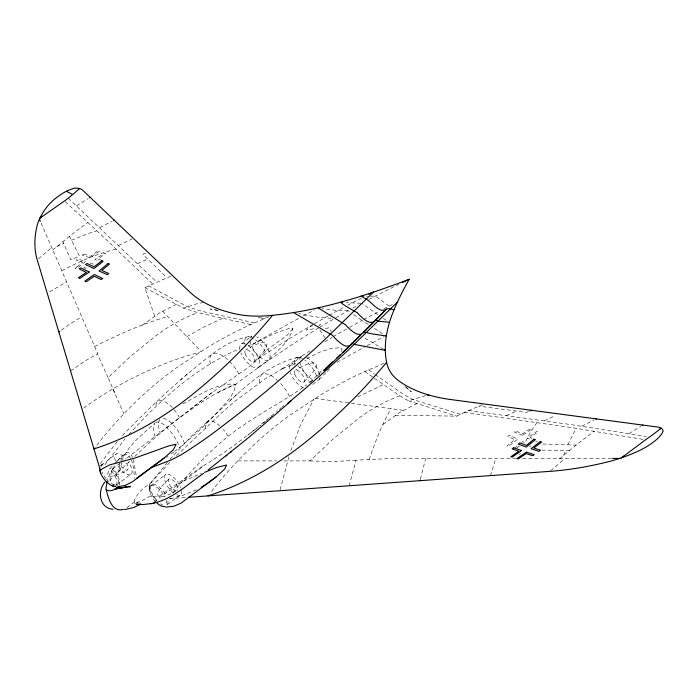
<?xml version="1.0" encoding="UTF-8"?>
<svg xmlns="http://www.w3.org/2000/svg" width="698" height="698" viewBox="0 0 698 698"><rect width="100%" height="100%" fill="white"/><g stroke="black" fill="none" stroke-linecap="round" stroke-linejoin="round"><path stroke-width="0.52" stroke-dasharray="3.49 2.62" d="M235.619 385.34L236.299 383.76A1068.306 781.463 -67.6 0 1 319.143 327.598M121.688 461.797L121.19 465.583L119.21 471.569M114.446 465.688C111.759 471.708 105.066 484.386 116.479 485.189M119.742 463.673L118.608 470.609A73.316 44.463 77.3 0 1 118.014 472.18L117.63 473.096M341.732 351.399L341.898 348.948L340.144 347.683L330.782 348.555L319.937 352.106L305.986 359.025M420.397 479.064L425.684 458.368M349.131 485.782L356.102 460.165L398.436 458.176L515.901 458.717M280.099 489.752L289.12 456.038M149.276 485.843L149.276 490.232M269.463 359.077L281.975 346.583C286.878 341.462 291.328 335.119 292.837 328.191L289.653 328.269L280.299 331.358A57.646 18.384 -18.5 0 0 269.637 335.825L251.175 345.065L247.973 346.042M121.81 460.855C128.039 445.211 142.54 434.191 154.886 423.197L153.761 425.824A30.93 13.323 53.2 0 0 155.357 437.506M369.067 459.537C375.254 442.104 381.762 424.585 391.046 408.548M119.088 485.415L119.611 481.166A14.562 6.273 53.2 0 0 113.251 468.934L112.936 468.62L120.169 463.21M290.813 450.699L300.489 425.065L313.821 399.108M120.771 460.322L122.604 455.637L124.829 454.808L127.071 454.764L130.701 458.411M292.881 328.828L287.166 335.223L267.98 349.087L255.834 361.215L249.43 366.607L212.052 392.538A562.169 0.532 -37.5 0 0 190.397 409.15M490.432 475.652L495.728 458.682M563.556 455.428L565.598 450.376M159.816 419.376C157.382 423.73 158.874 428.956 160.2 433.432M567.806 444.809L576.155 428.293M109.918 480.835L111.139 478.819L130.386 460.654M519.617 454.817L520.272 453.377M167.354 462.373L150.035 483.897A28.06 23.383 -39.6 0 0 134.26 500.64L134.627 501.688A28.06 23.383 -39.6 0 0 141.38 503.398M112.09 466.116C98.671 483.286 120.606 474.361 127.324 469.972M104.875 464.824L125.003 438.929M172.816 492.823C189.411 472.345 207.725 453.203 228.019 436.337C252.781 416.881 281.311 403.104 306.823 384.79M100.268 463.585L117.831 440.909M117.247 461.361L120.641 457.46L126.478 452.627L128.624 452.714L130.735 454.381L132.576 457.399M536.989 422.517L530.436 432.193L524.966 442.759L522.689 441.651L521.615 442.488M169.928 459.284L191.322 436.224L207.995 421.13M150.777 482.868L170.635 461.553M128.903 434.488C157.949 402.301 190.685 372.383 229.869 353.083A95.05 46.112 -13 0 1 238.672 349.305L240.051 348.808M176.533 455.637L214.967 419.271A562.169 485.328 15.6 0 1 234.336 401.716L265.458 378.648L282.472 368.675M154.223 501.583A28.06 23.383 -39.6 0 0 156.02 500.832L157.129 499.733A28.976 4.563 -29.9 0 1 165.941 492.98L183.408 481.088L204.689 465.06A499.358 365.281 -67.6 0 0 240.295 440.804L257.553 427.595M149.878 484.028L149.878 484.028A14.562 6.273 53.2 0 0 151.492 494.306L155.715 500.51L156.544 500.291M122.377 435.569C147.941 409.517 174.247 384.013 202.909 361.346C217.209 349.715 233.088 338.495 251.891 336.183A14.562 6.273 53.2 0 0 250.643 337.247M114.664 392.843L108.085 377.688L130.055 356.791L156.073 335.616C168.881 326.097 182.893 318.096 197.9 312.617M257.789 359.357L258.382 358.755M114.821 463.079L118.904 459.005M254.526 361.276C274.794 342.448 268.791 336.122 245.74 349.829M168.515 479.447C151.457 495.1 155.131 503.171 176.088 490.877M304.136 381.719C324.413 362.873 318.419 356.573 295.35 370.272M319.073 379.52L326.428 372.174M327.17 371.432L330.843 367.759M206.372 422.517C235.043 397.825 262.422 363.841 301.501 356.626L291.267 364.277M134.67 456.518C159.362 432.839 186.104 410.895 215.726 393.663L235.697 384.223L234.301 390.112A65.315 42.997 -13.2 0 1 230.043 397.747C213.632 417.526 195.065 435.613 174.736 451.37M317.101 376.239L321.822 371.929M310.2 382.504L314.039 379.023M38.538 258.845L40.536 257.065A9.868 7.216 -67.6 0 1 40.824 256.829L51.696 247.45M550.757 470.775L553.427 468.419A9.868 7.216 -67.6 0 1 553.706 468.175L564.577 458.804M318.812 325.966L320.67 324.361L317.59 324.91M180.625 379.756L182.553 378.107M185.589 375.489L187.561 373.805M116.339 485.066L116.409 485.005A12.599 5.427 53.2 0 0 109.141 468.463M113.251 484.587A12.599 5.427 53.2 0 0 116.741 484.874L117.822 483.95A12.599 5.427 53.2 0 0 110.554 467.407M116.741 484.874L131.556 473.68A12.599 5.427 53.2 0 0 128.502 462.024M230.235 400.207L232.164 398.549M235.2 395.932L237.172 394.248M559.613 458.795L578.04 443.527L594.347 431.128M279.2 409.482L281.521 407.519M282.297 406.864L283.842 405.555M276.172 412.029L277.647 410.79M531.126 445.83L529.642 447.034M52.769 249.945L71.405 234.755L87.896 222.435M273.93 413.905L259.708 425.597M49.724 291.738L66.65 281.87M61.363 330.145L68.84 324.675L81.788 316.656M258.906 426.26L249.989 433.397M514.862 447.968L517.218 446.066M516.991 448.029L519.399 446.083M70.533 370.97L84.912 361.023L97.737 353.703L40.353 221.283M142.331 325.233L159.161 313.149L176.472 304.223M383.028 424.419L399.858 412.335L417.168 403.409M83.716 268.172L85.156 267.02M84.947 268.617L86.351 267.5M247.677 435.247L249.221 434.016M537.224 440.962L535.732 442.131M212.052 392.538L126.111 458.63M320.321 372.06L320.731 371.746L312.713 379.773A95.05 44.829 -13.7 0 1 308.865 383.15M173.994 451.929L169.841 455.052M241.656 343.835L251.891 336.183M101.201 465.191L116.348 453.866M257.981 367.802L268.215 360.142M155.654 501.714L154.782 500.815A12.599 5.427 53.2 0 1 150.812 485.634L165.958 474.308M312.713 384.415L317.826 380.593A14.562 6.273 53.2 0 0 319.675 377.705M180.084 495.048L166.351 505.317A12.599 5.427 53.2 0 0 167.232 498.215M166.36 457.548L167.913 456.448M83.69 408.042C118.669 382.696 158.088 363.492 199.794 352.115M76.579 205.858L88.262 198.52M202.481 466.386L159.423 496.051L149.555 496.487L141.075 501.138L133.929 503.197L139.617 503.153M629.16 433.563L640.843 426.225M258.365 358.763L263.521 355.299A1128.762 825.69 -67.6 0 1 312.617 324.762M281.556 369.146L287.611 365.229A1128.762 825.69 -67.6 0 1 311.151 350.117M99.814 227.565L112.125 221.196M581.905 426.216L594.207 419.847M134.627 501.688L126.094 508.301M252.851 344.254L253.269 344.001A1788.32 1308.724 -67.6 0 1 297.043 319.335L299.66 317.93M186.846 336.637L203.275 327.353L222.714 318.305M118.52 245.356L131.948 239.065M544.388 420.85L555.18 415.685M182.859 403.889C199.305 395.434 216.31 382.574 235.697 384.223L227.766 387.425A65.315 25.503 -25.9 0 0 217.575 392.616L215.726 393.663M332.981 319.37L329.343 321.481A1068.306 781.463 -67.6 0 0 320.068 327.039M335.747 317.773L348.197 310.645L350.527 312.311M328.165 315.889L318.122 321.569A1128.762 825.69 -67.6 0 0 313.533 324.221M329.107 315.356L344.018 307.181M346.705 328.959L342.212 331.498A1128.762 825.69 -67.6 0 0 333.042 336.837M349.436 327.406L361.965 320.452L368.404 324.518M155.628 422.787L157.102 421.958A17.764 7.652 53.2 0 1 164.388 424.96L172.083 433.379A30.93 13.323 53.2 0 1 179.63 447.514M137.576 263.643L147.732 259.071M506.399 415.624L516.564 411.061M352.795 308.097L358.31 305.043M94.658 346.461C118.189 334.647 142.392 323.706 167.764 316.534M363.719 319.501L379.171 311.273M303.141 316.054L314.667 309.929M367.069 345.711L383.961 336.698M368.919 299.372L398.767 284.287M347.656 305.244L361.634 297.959M154.642 316.046L144.879 287.681L170.652 276.199M196.461 489.822L182.187 495.693L172.764 497.944M395.338 415.231L456.658 416.156L462.695 413.155M383.76 308.874L392.939 304.249M357.681 396.97L383.455 384.537M462.704 413.146L482.431 404.674M61.808 270.728C79.136 261.715 97.17 253.549 116.269 249.151M145.612 253.069L142.758 254.246L166.901 277.664M282.454 368.692L295.926 363.431M56.765 246.586L63.693 243.55M71.466 240.278L87.241 233.882L96.83 230.776M183.408 481.088L201.425 473.445M268.974 316.752L248.252 325.652A494.559 361.773 -67.6 0 0 208.283 346.889L177.109 367.34A347.351 254.089 -67.6 0 0 126.434 411.122L119.655 418.276A347.351 254.089 -67.6 0 0 94.562 448.107M383.9 363.388L362.279 372.645A494.559 361.773 -67.6 0 0 322.31 393.881L291.127 414.333A347.351 254.089 -67.6 0 0 240.461 458.106L233.682 465.261A347.351 254.089 -67.6 0 0 209.819 493.495M528.543 411.48L526.388 412.335L478.68 406.14M144.879 287.681L183.548 308.106L194.882 304.311L203.083 302.478M374.556 378.412L399.553 395.67L408.513 400.818L425.51 395.679M399.832 395.827C384.825 401.315 370.804 409.307 358.004 418.826L331.986 440.002L310.017 460.898L282.795 460.924M325.373 328.671L328.863 327.737L331.253 331.454M312.948 325.748L311.029 326.071L306.23 330.075L315.906 328.444M366.459 296.257L367.401 296.188M169.535 498.651L185.555 497.5M370.385 296.222L375.254 296.031L391.325 307.713M356.015 460.427L330.643 461.605L309.415 460.872M360.779 303.22L346.47 302.653M611.5 458.507L522.287 458.726M348.197 310.645L337.876 310.531L322.101 308.603M237.844 460.872L276.652 460.924M541.927 450.14L569.568 450.411M542.765 443.989L576.103 445.08M331.262 318.218C320.338 317.913 309.45 315.958 298.814 313.568M468.437 410.485L569.838 424.445L646.348 436.468M464.379 412.361L571.357 427.542L644.263 439.574M315.025 398.349L403.235 410.354M258.094 317.555L264.455 318.558L259.132 317.616M217.593 310.287L210.133 308.97L219.477 310.793M254.517 322.825L202.202 311.404L187.369 306.684L148.561 285.831M250.783 324.518L198.354 312.756L183.548 308.106M408.513 400.818L456.658 416.156M460.34 414.307L412.344 399.387L403.4 394.309L375.437 374.704M90.26 263.024L94.056 264.368M101.114 260.153L97.764 258.975L105.764 253.592L104.464 253.086L94.928 259.525L98.75 260.973M531.928 438.414L530.201 437.611L538.088 431.896L536.762 431.338L527.33 438.082L529.52 439.103M383.752 349.349L363.44 337.274M382.487 333.696L373.945 328.06M378.133 314.885L361.677 303.202M383.272 318.271L387.381 321.089M353.642 314.545L361.965 320.452M368.544 369.818L374.573 374.093M364.81 371.502L372.784 377.156M404.892 386.299L411.331 391.883L404.997 386.343M68.256 198.249L156.666 282.009M65.158 201.643L99.195 232.975L152.6 283.885M113.251 468.934L112.936 468.62A28.06 15.286 -85.6 0 0 107.745 479.421M162.538 311.168L200.998 351.364M156.343 499.908L156.195 499.759A12.599 5.427 53.2 0 1 152.225 484.578A12.599 5.427 53.2 0 1 166.037 495.493M319.946 330.102L324.902 337.771M238.934 374.145L235.968 369.207A23.854 10.278 53.2 0 0 229.415 361.294M228.019 436.337L226.257 433.388A18.925 8.158 53.2 0 0 223.247 429.471M69.451 236.299L79.398 255.93L70.838 259.909L62.846 241.595M108.085 377.688L97.432 353.869M289.408 396.455L288.719 394.876A23.854 10.278 53.2 0 0 279.026 381.745M265.415 351.932L265.319 351.705A16.831 7.25 53.2 0 0 252.231 337.815M179.36 417.622L179.133 417.09A18.925 8.158 53.2 0 0 165.234 401.882A18.925 8.158 53.2 0 0 155.977 404.43L156.047 406.681M112.971 388.926L123.816 413.879M184.569 443.474C181.244 435.046 176.28 427.106 169.387 421.147A17.921 7.722 53.2 0 0 162.049 418.119M133.292 459.441L136.354 476.08M319.405 374.521L318.846 372.392A14.562 6.273 53.2 0 0 305.541 356.957M316.56 375.943L316.526 375.786A16.831 7.25 53.2 0 0 304.799 360.063M299.8 362.201L300.489 364.827A14.562 6.273 53.2 0 0 312.974 379.887M294.486 363.911L294.425 363.702A16.831 7.25 53.2 0 1 302.566 358.632M210.43 363.911L210.054 362.454A23.854 10.278 53.2 0 1 227.993 359.95M205.814 428.528L205.692 428.04A18.925 8.158 53.2 0 1 219.922 426.042M166.002 499.96L166.473 501.775A12.599 5.427 53.2 0 1 166.019 505.448M131.46 459.572L133.58 468.018L134.348 477.1A73.316 44.463 77.3 0 0 134.67 478.453M259.656 382.679L259.534 378.918A23.854 10.278 53.2 0 1 277.603 380.393M324.814 341.741A1128.762 825.69 -67.6 0 1 332.126 337.378M299.651 359.505A14.562 6.273 53.2 0 1 303.307 356.373M337.099 362.358A1788.32 1307.581 -67.7 0 1 364.461 347.124M303.56 387.914A14.562 6.273 53.2 0 1 290.255 372.479M289.4 368.719A14.562 6.273 53.2 0 1 294.521 364.321M297.819 365.988A14.562 6.273 53.2 0 1 309.362 382.932M245.696 346.601A16.831 7.25 53.2 0 1 251.533 337.5M176.071 490.537A6.98 3.01 53.2 0 1 168.349 481.925A6.98 3.01 53.2 0 1 173.924 481.14A6.98 3.01 53.2 0 1 176.934 490.415M162.861 505.029A12.599 5.427 53.2 0 1 160.68 503.834M181.62 490.45A12.599 5.427 53.2 0 1 176.594 494.76M173.662 493.032A12.599 5.427 53.2 0 1 172.144 491.776L169.928 489.49A12.599 5.427 53.2 0 1 166.682 474.108A12.599 5.427 53.2 0 1 180.965 487.946M150.812 485.634A12.599 5.427 53.2 0 1 164.623 496.557M250.12 341.497A14.562 6.273 53.2 0 0 250.879 344.384L252.257 347.525A14.562 6.273 53.2 0 0 265.345 360.212A14.562 6.273 53.2 0 0 269.236 351.949L267.849 348.799A14.562 6.273 53.2 0 0 256.742 336.881M272.185 416.008A1302.634 952.875 -67.6 0 1 266.488 420.562M265.676 421.208A1302.634 952.875 -67.6 0 1 259.97 425.719M171.342 498.224A26.001 4.607 -9 0 1 169.911 498.477M248.209 345.536A14.562 6.273 53.2 0 1 259.525 361.328A14.562 6.273 53.2 0 1 253.54 367.288A14.562 6.273 53.2 0 1 240.932 352.804M239.885 349.148A14.562 6.273 53.2 0 1 244.911 343.878M126.233 463.01A6.98 3.01 53.2 0 1 126.923 470.086A6.98 3.01 53.2 0 1 119.672 463.926M118.616 459.869A6.98 3.01 53.2 0 1 123.895 460.305M108.801 481.594A12.599 5.427 53.2 0 1 106.585 479.317M106.061 478.688A12.599 5.427 53.2 0 1 102.074 472.118M101.018 466.622A12.599 5.427 53.2 0 1 104.177 463.917M100.119 466.116A12.599 5.427 53.2 0 1 104.691 465.479M130.474 474.605A12.599 5.427 53.2 0 1 116.662 463.681M115.467 460.959A12.599 5.427 53.2 0 1 116.819 453.709A12.599 5.427 53.2 0 1 125.78 458.612M117.709 485.581A7.992 6.195 -0.9 0 1 116.967 485.52M76.841 266.976L75.061 268.573L76.309 268.931L85.479 261.445L77.618 258.897L76.134 260.11L82.713 262.195L76.841 266.976M509.243 443.989L507.018 445.856L508.38 446.537L517.584 439.164L509.226 435.194L507.725 436.355L514.731 439.67L509.243 443.989M83.716 254.037L82.216 255.215L90.129 257.894L99.57 251.175L98.252 250.652L90.356 256.323L83.716 254.037M522.645 435.36L513.946 431.853L515.499 430.832L522.453 433.999L530.454 428.616L531.78 429.174L522.645 435.36M294.844 374.372A7.277 3.141 53.2 0 0 303.517 382.251A7.277 3.141 53.2 0 0 299.939 372.156A7.277 3.141 53.2 0 0 294.844 374.372M245.234 353.921A7.277 3.141 53.2 0 0 253.906 361.808A7.277 3.141 53.2 0 0 250.329 351.713A7.277 3.141 53.2 0 0 245.234 353.921"/><path stroke-width="1.05" d="M419.934 480.704L420.222 479.954M100.652 473.035A8.088 6.273 -0.9 0 1 100.495 470.714L36.689 258.103A207.707 109.761 -19.5 0 1 36.758 227.068A93.122 49.209 -19.5 0 1 39.437 219.163L40.196 217.558A93.122 49.209 -19.5 0 1 46.173 207.891A51.739 27.344 -19.5 0 1 61.703 193.948A27.711 14.641 -19.5 0 1 73.691 188.355A12.102 6.395 -19.5 0 1 82.39 189.917L189.777 291.991A173.95 91.918 -19.5 0 0 202.978 301.789L206.835 303.909A173.95 91.918 -19.5 0 0 239.205 314.624A98.366 51.984 -19.5 0 0 272.586 315.313C319.71 310.619 365.098 295.996 409.176 279.296C395.4 304.328 380.794 332.754 386.613 362.306A98.366 51.984 -19.5 0 0 397.467 379.843A173.95 91.918 -19.5 0 0 425.318 393.942L430.081 395.373A173.95 91.918 -19.5 0 0 450.812 399.553L657.891 427.071A12.102 6.395 -19.5 0 1 663.1 431.242A27.711 14.641 -19.5 0 1 656.931 439.225A51.739 27.344 -19.5 0 1 637.379 451.519A93.122 49.209 -19.5 0 1 622.442 457.495L619.894 458.359A93.122 49.209 -19.5 0 1 607.042 462.067A207.707 109.761 -19.5 0 1 553.549 471.089L188.757 497.273M374.878 320.975L386.326 309.118L388.463 308.629L394.082 309.624M386.291 309.162L375.445 320.286A24.133 10.4 53.2 0 1 369.486 322.232L366.982 321.193A24.133 10.4 53.2 0 1 357.376 312.835L357.071 312.468C358.379 313.454 334.421 300.21 342.666 302.435M374.774 320.871L363.562 332.231A24.125 10.391 53.2 0 1 356.434 333.888A24.125 10.391 53.2 0 1 345.501 324.788L318.044 307.844L319.745 308.193M104.944 482.039C97.048 490.799 99.36 508.432 113.059 509.243M165.653 507.176L174.003 506.225L181.157 503.057L216.136 476.943L224.712 469.039L226.553 465.008L216.659 467.459L204.531 472.398M374.285 321.569L362.995 332.92M397.703 301.85L348.616 349.768A1302.634 952.875 -67.6 0 1 287.559 403.453M353.598 342.238L360.517 335.389M361.102 334.499L342.814 352.263M351.059 344.725L324.43 370.35M336.427 358.327L340.223 354.724M332.763 361.773L323.218 370.638M118.477 486.654L125.579 485.311L132.515 481.707L164.082 458.106L173.427 449.643L176.105 444.216L168.663 445.943L135.08 458.01L109.673 464.894L102.144 468.847A26.001 12.983 8.2 0 0 100.503 470.722M291.049 400.975L248.558 437.629L208.144 469.946M386.169 309.31L386.029 309.423A24.02 10.348 53.2 0 1 380.148 309.851A24.02 10.348 53.2 0 1 371.903 303.604L367.977 300.184L361.259 296.1L363.379 296.196M623.541 456.134L621.552 457.792L646.034 439.4A207.376 155.584 -64.6 0 0 661.189 428.153A207.376 155.584 -64.6 0 0 659.88 428.947M226.204 455.89L226.85 455.366M230.689 452.278L231.326 451.772M42.02 216.502L39.926 218.125L65.586 200.204A207.376 147.496 -70.5 0 0 79.572 188.477A207.376 147.496 -70.5 0 0 78.359 189.315M164.082 458.106L136.834 478.095M203.589 473.375C187.526 484.238 172.816 498.974 153.255 503.197M208.013 482.876L205.954 484.368M216.136 476.943L208.641 482.414M203.476 485.86L205.133 484.866M201.225 487.152L203.153 486.061M140.944 504.104L133.772 507.481L124.672 509.619M386.439 335.389L385.854 335.703L386.343 335.991L371.676 333.819L363.78 331.847M318.463 307.931L319.047 307.617M368.849 294.32L373.613 291.921L324.526 339.847A1302.634 952.875 -67.6 0 1 235.06 416.436L216.206 430.875A499.358 365.281 -67.6 0 1 180.599 455.131L170.783 460.156L150.977 467.73M402.554 282.472L409.176 279.296M58.789 331.882L59.784 331.419M89.536 197.674L90.217 197.359M642.108 425.379L642.797 425.065M113.765 220.437L114.289 220.236M530.009 410.869L531.544 410.284M595.848 419.097L596.38 418.896M121.243 487.605L114.9 489.176L127.071 486.89L115.947 488.46L130.482 486.663L128.886 486.68M123.485 509.365C111.401 512.829 108.356 497.255 105.956 488.984A28.06 15.286 -85.6 0 1 107.248 481.262M138.867 504.322L136.206 504.34L143.273 504.523L151.562 503.537M150.349 503.79L154.45 502.953M427.211 395.347L428.904 395.024M612.582 458.49L619.894 458.359M116.043 486.733L112.779 486.026M139.077 504.488L140.394 504.558M294.111 312.556L293.492 312.503L332.588 335.433L333.565 336.593A24.142 10.4 53.2 0 0 344.498 345.685A24.142 10.4 53.2 0 0 351.626 344.035L351.975 343.425L354.322 344.393L385.409 350.379L384.633 349.855M375.55 320.085L378.351 321.246L389.022 322.223M66.415 191.278L72.653 194.541M39.437 219.163L40.353 221.283M386.613 362.306A494.559 361.773 -67.6 0 1 301.981 444.975A347.351 254.089 -67.6 0 1 207.969 495.894M164.937 506.373A12.599 5.427 53.2 0 1 156.998 503.101M93.951 448.91A347.351 254.089 -67.6 0 0 187.954 397.982A494.559 361.773 -67.6 0 0 272.586 315.313M117.962 486.637A28.06 15.286 -85.6 0 1 106.332 490.022M113.765 486.148A12.599 5.427 53.2 0 1 101.515 475.006L100.32 472.284A12.599 5.427 53.2 0 1 99.596 467.686M108.146 263.478L98.994 271.016L107.457 274.698L108.766 273.546L101.812 270.388L109.473 264.062L108.146 263.478M533.953 439.199L526.484 445.376L519.774 442.907L518.3 444.146L526.292 447.06L535.462 439.574L533.953 439.199M101.838 260.764L94.073 266.802L87.049 263.46L85.522 264.542L93.916 268.582L103.164 261.322L101.838 260.764M540.348 441.476L531.091 448.701L538.996 451.37L540.522 450.28L533.883 448.003L541.665 442L540.348 441.476M102.685 278.467L101.166 279.566L94.16 276.26L86.212 281.8L84.842 281.111L94.326 274.506L102.685 278.467M513.684 447.793L512.166 448.893L518.823 451.205L510.875 456.736L512.14 457.146L521.615 450.542L513.684 447.793M89.222 272.019L79.703 278.502L78.324 277.778L86.334 272.438L79.249 268.887L80.785 267.849L89.222 272.019M526.397 452.13L516.869 458.586L518.125 458.952L526.144 453.621L532.722 455.715L534.258 454.66L526.397 452.13"/></g></svg>
